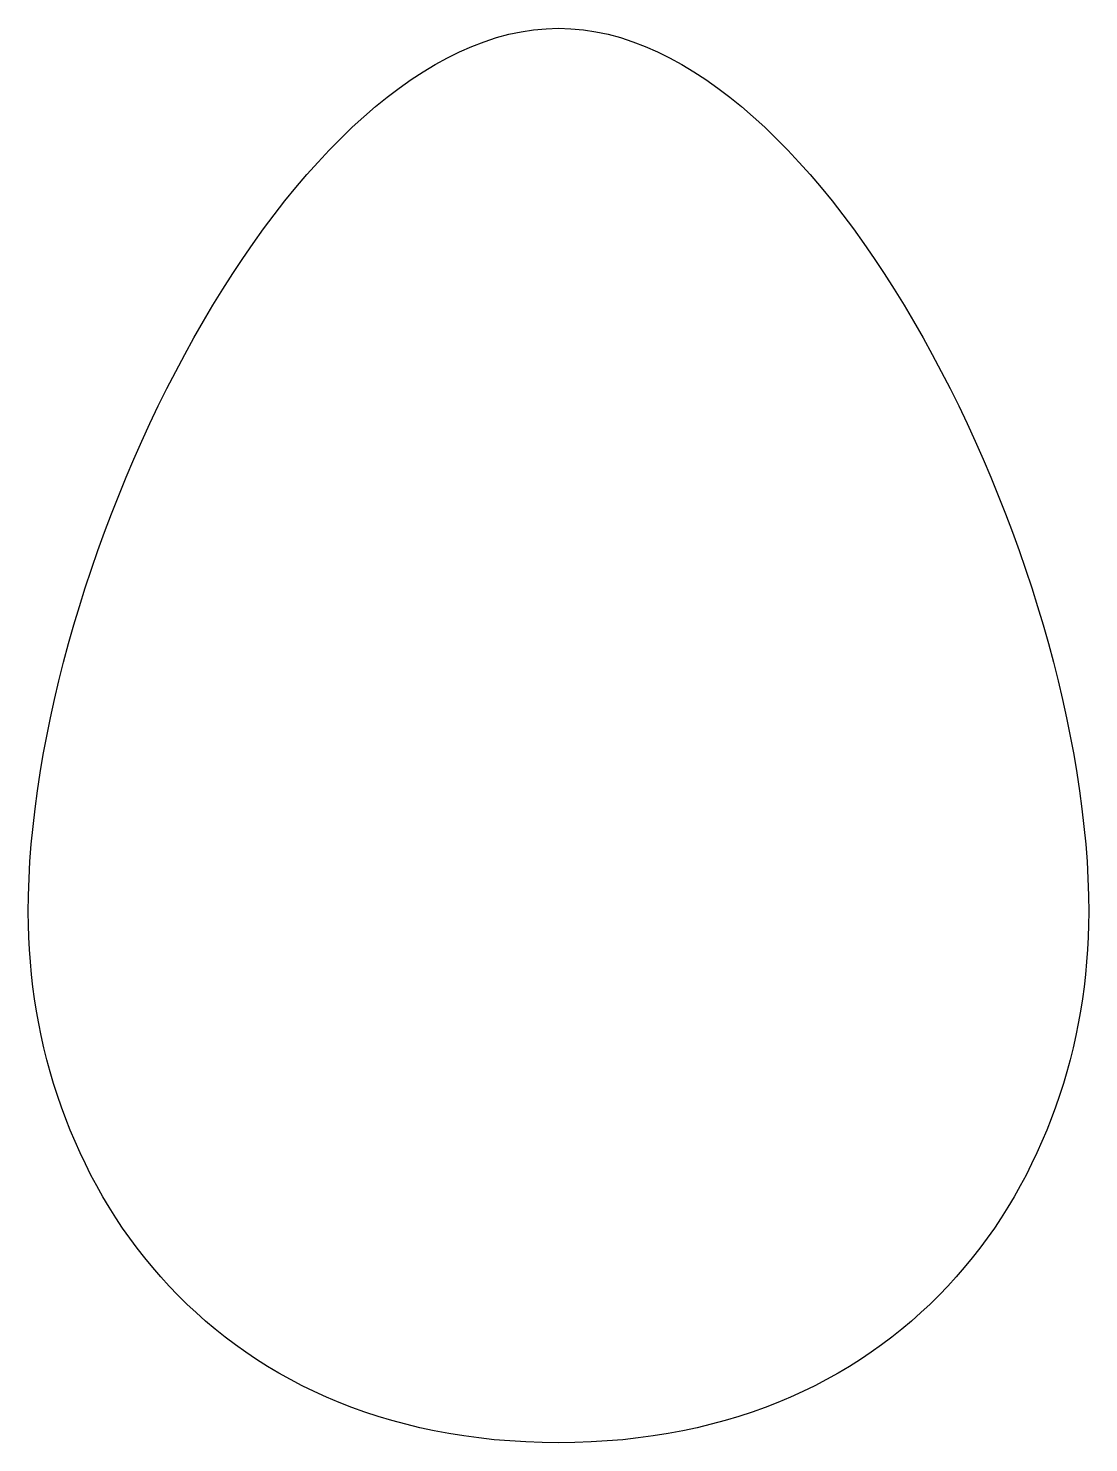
# Model space of a CAD drawing. Header units: centimetres. Extents: x -7.6 to 7.6, y -10.1 to 10.1.
import ezdxf

# ---------------------------------------------------------------- set-up
doc = ezdxf.new("R2010")
doc.units = ezdxf.units.CM
doc.header["$MEASUREMENT"] = 0
doc.layers.add('Layer 1', color=7, linetype='Continuous')

msp = doc.modelspace()

# ---------------------------------------------------------------- linework, layer by layer
at = {"layer": 'Layer 1'}
msp.add_open_spline([(0, 10.12031), (-3.79512, 10.12031), (-7.59023, 2.53008), (-7.59023, -2.53008), (-7.59023, -2.53008), (-7.59023, -6.3252), (-5.06015, -10.12031), (0, -10.12031), (0, -10.12031), (5.06015, -10.12031), (7.59023, -6.32519), (7.59023, -2.53008), (7.59023, -2.53008), (7.59023, 2.53008), (3.79511, 10.12031), (0, 10.12031)], degree=3, knots=[0, 0, 0, 0, 0.2, 0.2, 0.2, 0.2, 0.4, 0.4, 0.4, 0.4, 0.6, 0.6, 0.6, 0.6, 1, 1, 1, 1], dxfattribs=at)

doc.saveas('drawing.dxf')
